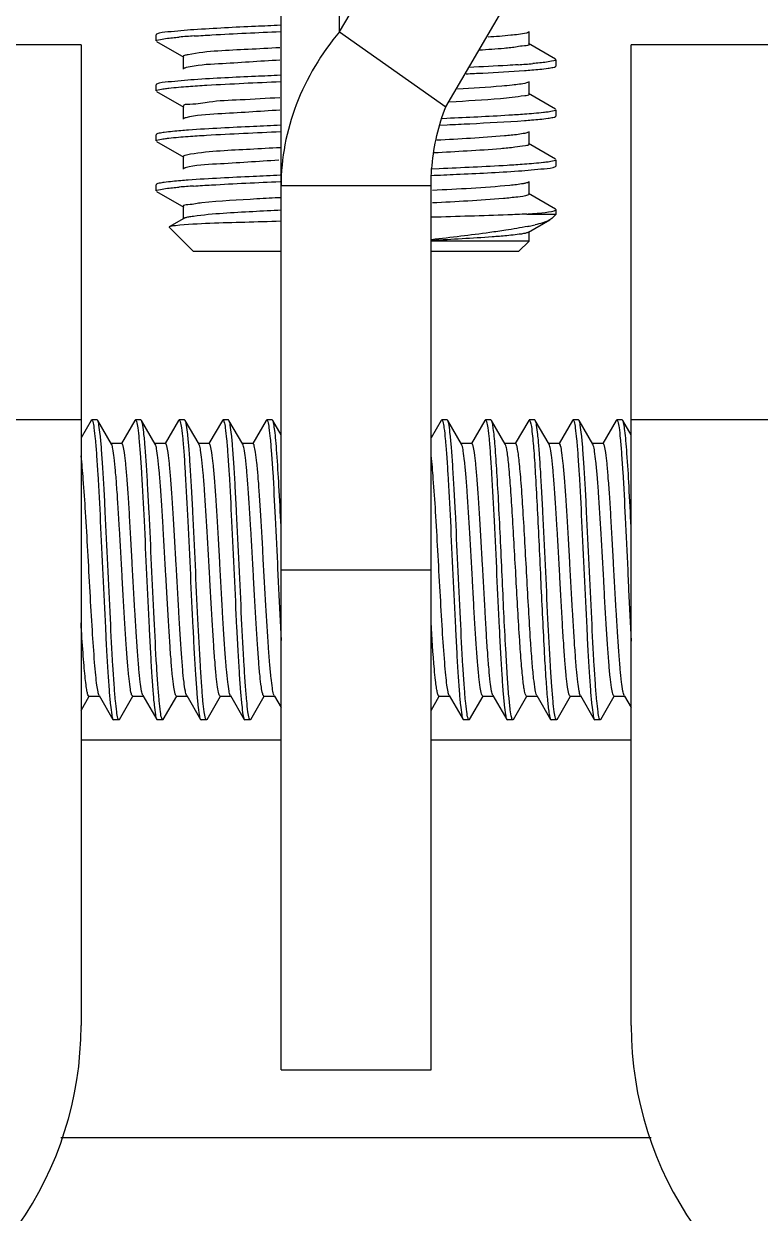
# Model space of a CAD drawing. Extents: x 27938 to 1507990, y 110129 to 923079.
# Drawn here: x 665849 to 666191, y 341411 to 341964 of the extents above; entities that cross this region are included whole.
import ezdxf

# ---------------------------------------------------------------- set-up
doc = ezdxf.new("R2010")
doc.units = 0
doc.header["$LTSCALE"] = 1000
doc.header["$MEASUREMENT"] = 0

msp = doc.modelspace()

# ---------------------------------------------------------------- linework, layer by layer
at = {"linetype": 'Continuous'}
for p, q in [((665996.02, 341960.19), (666167.12, 342252.29)), ((666045.3, 341925.35), (666216.4, 342217.44)), ((665996.02, 341960.19), (665996.02, 342131.3)), ((665968.8, 341477.82), (665968.8, 342084.83)), ((665910.96, 341959.03), (665910.74, 341958.78)), ((665910.74, 341955.87), (665910.74, 341958.78)), ((665910.74, 341955.87), (665910.74, 341958.78)), ((665996.02, 341960.19), (666045.3, 341925.35)), ((666084.02, 341954.42), (666084.02, 341960.23)), ((665875.89, 341954.08), (665806.19, 341954.08)), ((665875.89, 341954.08), (665875.89, 341498.38)), ((665910.96, 341955.62), (665923.57, 341948.32)), ((666096.37, 341947.42), (666083.77, 341954.72)), ((666131.44, 341498.38), (666131.44, 341954.08)), ((666201.14, 341954.08), (666131.44, 341954.08)), ((665923.31, 341948.61), (665923.31, 341942.81)), ((666096.59, 341944.26), (666096.59, 341947.16)), ((666096.59, 341944.26), (666096.59, 341947.16)), ((666096.37, 341944), (666096.59, 341944.26)), ((665910.96, 341935.8), (665910.74, 341935.55)), ((665910.74, 341932.64), (665910.74, 341935.55)), ((665910.74, 341932.64), (665910.74, 341935.55)), ((666084.02, 341931.19), (666084.02, 341937)), ((665910.96, 341932.39), (665923.57, 341925.09)), ((666096.37, 341924.18), (666083.77, 341931.48)), ((665923.31, 341925.38), (665923.31, 341919.57)), ((666096.59, 341921.03), (666096.59, 341923.93)), ((666096.59, 341921.03), (666096.59, 341923.93)), ((666045.77, 341919.86), (666043.63, 341919.77)), ((666096.37, 341920.77), (666096.59, 341921.03)), ((665910.96, 341912.57), (665910.74, 341912.31)), ((665910.74, 341909.41), (665910.74, 341912.31)), ((665910.74, 341909.41), (665910.74, 341912.31)), ((666042.32, 341916.8), (666045.92, 341916.96)), ((666084.02, 341907.96), (666084.02, 341913.77)), ((665910.96, 341909.15), (665923.57, 341901.86)), ((666096.37, 341900.95), (666083.77, 341908.25)), ((665923.31, 341902.15), (665923.31, 341896.34)), ((666042.32, 341896.48), (666038.36, 341896.3)), ((666096.37, 341897.54), (666096.59, 341897.79)), ((666096.59, 341897.79), (666096.59, 341900.7)), ((666096.59, 341897.79), (666096.59, 341900.7)), ((666084.02, 341884.73), (666084.02, 341890.53)), ((665910.96, 341889.34), (665910.74, 341889.08)), ((665910.74, 341886.18), (665910.74, 341889.08)), ((665910.74, 341886.18), (665910.74, 341889.08)), ((665910.96, 341885.92), (665923.57, 341878.62)), ((666038.49, 341888.51), (665968.8, 341888.51)), ((666038.49, 341477.82), (666038.49, 341888.51)), ((666096.37, 341877.72), (666083.77, 341885.02)), ((665923.31, 341878.92), (665923.31, 341873.11)), ((665923.57, 341873.4), (665916.88, 341869.53)), ((666082.94, 341875.44), (666096.59, 341875.44)), ((666094.53, 341873.37), (666093.68, 341872.75)), ((666094.53, 341873.37), (666096.59, 341875.44)), ((666096.59, 341877.47), (666096.37, 341877.72)), ((666096.59, 341875.44), (666096.59, 341877.47)), ((665916.88, 341869.53), (665916.82, 341869.36)), ((665928.16, 341858.01), (665916.82, 341869.36)), ((666083.77, 341867.01), (666093.68, 341872.75)), ((666084.02, 341862.86), (666038.49, 341862.86)), ((666079.17, 341858.01), (666084.02, 341862.86)), ((666084.02, 341862.86), (666084.02, 341867.3)), ((665968.8, 341858.01), (665928.16, 341858.01)), ((666079.17, 341858.01), (666038.49, 341858.01)), ((665875.89, 341779.84), (665806.19, 341779.84)), ((665880.56, 341779.61), (665875.89, 341771.55)), ((665880.56, 341779.61), (665880.82, 341779.84)), ((665883.36, 341779.84), (665880.82, 341779.84)), ((665883.36, 341779.84), (665880.82, 341779.84)), ((665880.82, 341779.84), (665880.86, 341779.83)), ((665883.62, 341779.61), (665883.36, 341779.84)), ((665890.04, 341768.53), (665883.62, 341779.61)), ((665900.89, 341779.61), (665894.66, 341768.87)), ((665900.89, 341779.61), (665901.15, 341779.84)), ((665903.69, 341779.84), (665901.15, 341779.84)), ((665903.69, 341779.84), (665901.15, 341779.84)), ((665901.15, 341779.84), (665901.19, 341779.83)), ((665903.95, 341779.61), (665903.69, 341779.84)), ((665910.37, 341768.53), (665903.95, 341779.61)), ((665921.22, 341779.61), (665914.99, 341768.87)), ((665921.22, 341779.61), (665921.48, 341779.84)), ((665924.02, 341779.84), (665921.48, 341779.84)), ((665924.02, 341779.84), (665921.48, 341779.84)), ((665921.48, 341779.84), (665921.52, 341779.83)), ((665924.28, 341779.61), (665924.02, 341779.84)), ((665930.7, 341768.53), (665924.28, 341779.61)), ((665941.55, 341779.61), (665935.32, 341768.87)), ((665941.55, 341779.61), (665941.81, 341779.84)), ((665944.35, 341779.84), (665941.81, 341779.84)), ((665944.35, 341779.84), (665941.81, 341779.84)), ((665941.81, 341779.84), (665941.84, 341779.83)), ((665944.61, 341779.61), (665944.35, 341779.84)), ((665951.03, 341768.53), (665944.61, 341779.61)), ((665961.87, 341779.61), (665955.65, 341768.87)), ((665961.87, 341779.61), (665962.13, 341779.84)), ((665964.67, 341779.84), (665962.13, 341779.84)), ((665964.67, 341779.84), (665962.13, 341779.84)), ((665962.13, 341779.84), (665962.17, 341779.83)), ((665964.93, 341779.61), (665964.67, 341779.84)), ((665968.8, 341772.94), (665964.93, 341779.61)), ((666043.19, 341779.61), (666038.49, 341771.52)), ((666043.19, 341779.61), (666043.45, 341779.84)), ((666045.99, 341779.84), (666043.45, 341779.84)), ((666045.99, 341779.84), (666043.45, 341779.84)), ((666043.45, 341779.84), (666043.48, 341779.83)), ((666046.25, 341779.61), (666045.99, 341779.84)), ((666052.67, 341768.53), (666046.25, 341779.61)), ((666063.51, 341779.61), (666057.29, 341768.87)), ((666063.51, 341779.61), (666063.77, 341779.84)), ((666066.31, 341779.84), (666063.77, 341779.84)), ((666066.31, 341779.84), (666063.77, 341779.84)), ((666063.77, 341779.84), (666063.81, 341779.83)), ((666066.57, 341779.61), (666066.31, 341779.84)), ((666072.99, 341768.53), (666066.57, 341779.61)), ((666083.84, 341779.61), (666077.61, 341768.87)), ((666083.84, 341779.61), (666084.1, 341779.84)), ((666086.64, 341779.84), (666084.1, 341779.84)), ((666086.64, 341779.84), (666084.1, 341779.84)), ((666084.1, 341779.84), (666084.14, 341779.83)), ((666086.9, 341779.61), (666086.64, 341779.84)), ((666093.32, 341768.53), (666086.9, 341779.61)), ((666104.17, 341779.61), (666097.94, 341768.87)), ((666104.17, 341779.61), (666104.43, 341779.84)), ((666106.97, 341779.84), (666104.43, 341779.84)), ((666106.97, 341779.84), (666104.43, 341779.84)), ((666104.43, 341779.84), (666104.47, 341779.83)), ((666107.23, 341779.61), (666106.97, 341779.84)), ((666113.65, 341768.53), (666107.23, 341779.61)), ((666124.5, 341779.61), (666118.27, 341768.87)), ((666124.5, 341779.61), (666124.76, 341779.84)), ((666127.3, 341779.84), (666124.76, 341779.84)), ((666127.3, 341779.84), (666124.76, 341779.84)), ((666124.76, 341779.84), (666124.8, 341779.83)), ((666127.56, 341779.61), (666127.3, 341779.84)), ((666131.44, 341772.91), (666127.56, 341779.61)), ((666201.14, 341779.84), (666131.44, 341779.84)), ((665894.78, 341768.8), (665889.89, 341768.8)), ((665915.11, 341768.8), (665910.22, 341768.8)), ((665935.43, 341768.8), (665930.54, 341768.8)), ((665930.83, 341768.27), (665930.7, 341768.53)), ((665955.76, 341768.8), (665950.87, 341768.8)), ((666057.4, 341768.8), (666052.51, 341768.8)), ((666052.86, 341768.09), (666052.67, 341768.53)), ((666077.73, 341768.8), (666072.84, 341768.8)), ((666098.06, 341768.8), (666093.17, 341768.8)), ((666118.39, 341768.8), (666113.5, 341768.8)), ((665967.22, 341710.07), (665967.23, 341709.88)), ((665968.8, 341710.14), (666038.49, 341710.14)), ((666129.84, 341710.07), (666129.88, 341709.34)), ((665875.89, 341644.87), (665879.68, 341651.41)), ((665879.57, 341651.48), (665884.46, 341651.48)), ((665884.31, 341651.74), (665890.73, 341640.67)), ((665893.79, 341640.67), (665900.01, 341651.41)), ((665899.9, 341651.48), (665904.79, 341651.48)), ((665904.63, 341651.74), (665911.05, 341640.67)), ((665914.11, 341640.67), (665920.34, 341651.41)), ((665920.23, 341651.48), (665925.12, 341651.48)), ((665924.96, 341651.74), (665931.38, 341640.67)), ((665934.44, 341640.67), (665940.67, 341651.41)), ((665940.55, 341651.48), (665945.44, 341651.48)), ((665945.29, 341651.74), (665951.71, 341640.67)), ((665954.77, 341640.67), (665961, 341651.41)), ((665960.88, 341651.48), (665965.77, 341651.48)), ((665965.62, 341651.74), (665965.77, 341651.48)), ((665965.77, 341651.48), (665968.8, 341646.26)), ((666038.49, 341644.83), (666042.31, 341651.41)), ((666042.19, 341651.48), (666047.08, 341651.48)), ((666046.93, 341651.74), (666053.35, 341640.67)), ((666056.41, 341640.67), (666062.64, 341651.41)), ((666062.52, 341651.48), (666067.41, 341651.48)), ((666067.26, 341651.74), (666073.68, 341640.67)), ((666076.74, 341640.67), (666082.96, 341651.41)), ((666082.85, 341651.48), (666087.74, 341651.48)), ((666087.59, 341651.74), (666094.01, 341640.67)), ((666097.07, 341640.67), (666103.29, 341651.41)), ((666103.18, 341651.48), (666108.07, 341651.48)), ((666107.91, 341651.74), (666114.33, 341640.67)), ((666117.39, 341640.67), (666123.62, 341651.41)), ((666123.51, 341651.48), (666128.4, 341651.48)), ((666128.24, 341651.74), (666128.4, 341651.48)), ((666128.4, 341651.48), (666131.44, 341646.22)), ((665890.73, 341640.67), (665890.99, 341640.44)), ((665893.53, 341640.44), (665890.99, 341640.44)), ((665893.53, 341640.44), (665890.99, 341640.44)), ((665893.53, 341640.44), (665893.49, 341640.45)), ((665893.79, 341640.67), (665893.53, 341640.44)), ((665911.05, 341640.67), (665911.31, 341640.44)), ((665913.85, 341640.44), (665911.31, 341640.44)), ((665913.85, 341640.44), (665911.31, 341640.44)), ((665913.85, 341640.44), (665913.82, 341640.45)), ((665914.11, 341640.67), (665913.85, 341640.44)), ((665931.38, 341640.67), (665931.64, 341640.44)), ((665934.18, 341640.44), (665931.64, 341640.44)), ((665934.18, 341640.44), (665931.64, 341640.44)), ((665934.18, 341640.44), (665934.14, 341640.45)), ((665934.44, 341640.67), (665934.18, 341640.44)), ((665951.71, 341640.67), (665951.97, 341640.44)), ((665954.51, 341640.44), (665951.97, 341640.44)), ((665954.51, 341640.44), (665951.97, 341640.44)), ((665954.51, 341640.44), (665954.47, 341640.45)), ((665954.77, 341640.67), (665954.51, 341640.44)), ((666053.35, 341640.67), (666053.61, 341640.44)), ((666056.15, 341640.44), (666053.61, 341640.44)), ((666056.15, 341640.44), (666053.61, 341640.44)), ((666056.15, 341640.44), (666056.11, 341640.45)), ((666056.41, 341640.67), (666056.15, 341640.44)), ((666073.68, 341640.67), (666073.94, 341640.44)), ((666076.48, 341640.44), (666073.94, 341640.44)), ((666076.48, 341640.44), (666073.94, 341640.44)), ((666076.74, 341640.67), (666076.48, 341640.44)), ((666094.01, 341640.67), (666094.27, 341640.44)), ((666096.81, 341640.44), (666094.27, 341640.44)), ((666096.81, 341640.44), (666094.27, 341640.44)), ((666096.81, 341640.44), (666096.77, 341640.45)), ((666097.07, 341640.67), (666096.81, 341640.44)), ((666114.33, 341640.67), (666114.59, 341640.44)), ((666117.13, 341640.44), (666114.59, 341640.44)), ((666117.13, 341640.44), (666114.59, 341640.44)), ((666117.13, 341640.44), (666117.1, 341640.45)), ((666117.39, 341640.67), (666117.13, 341640.44)), ((665875.89, 341631.15), (665968.8, 341631.15)), ((666038.49, 341631.15), (666131.44, 341631.15)), ((665968.8, 341477.82), (666038.49, 341477.82)), ((665866.54, 341446.46), (666140.79, 341446.46))]:
    msp.add_line(p, q, dxfattribs=at)
for centre, radius, start, end in [((665955.17, 341557.25), 401.84, 93.8141, 94.8058), ((666052.31, 342344.04), 400.09, 273.8288, 274.8033), ((665954.86, 341491.31), 398.06, 93.8424, 94.8038), ((666058.09, 342202.23), 327.74, 274.348, 274.8253), ((666057.69, 341997.11), 129.96, 281.4121, 281.7338), ((666063.82, 341968.07), 100.28, 281.6827, 283.258), ((665713.27, 341498.38), 162.62, 290.3175, 0), ((666294.07, 341498.38), 162.62, 180, 249.6825)]:
    msp.add_arc(centre, radius, start, end, dxfattribs=at)
for points, knots in [([(665968.49, 341963.15), (665964.62, 341962.98), (665951.21, 341962.39), (665937.8, 341961.73), (665928.28, 341961.09)], [0, 0, 0, 0, 0.28888, 1, 1, 1, 1]), ([(665910.74, 341955.87), (665910.74, 341956.29), (665912.96, 341956.57), (665914.08, 341956.88), (665915.2, 341957.02)], [0, 0, 0, 0, 0.271559, 1, 1, 1, 1]), ([(665928.28, 341961.09), (665924.27, 341960.81), (665918.65, 341960.03), (665912.52, 341959.93), (665910.96, 341959.03)], [0, 0, 0, 0, 0.690313, 1, 1, 1, 1]), ([(665928.44, 341958.19), (665931.19, 341958.38), (665944.53, 341959.19), (665957.88, 341959.79), (665968.48, 341960.25)], [0, 0, 0, 0, 0.20666, 1, 1, 1, 1]), ([(665996.02, 341960.19), (665987.58, 341950.1), (665973.81, 341927.48), (665968.8, 341901.31), (665968.8, 341888.51)], [0, 0, 0, 0, 0.506705, 1, 1, 1, 1]), ([(666083.77, 341959.94), (666083.46, 341959.76), (666080.72, 341959), (666077.93, 341958.76), (666075.48, 341958.51)], [0, 0, 0, 0, 0.12456, 1, 1, 1, 1]), ([(665968.27, 341952.73), (665963.33, 341952.48), (665949.13, 341951.58), (665934.78, 341951.27), (665925.63, 341949.5)], [0, 0, 0, 0, 0.346423, 1, 1, 1, 1]), ([(666075.48, 341952.7), (666074.48, 341952.6), (666069.65, 341952.14), (666064.81, 341951.8), (666060.98, 341951.55)], [0, 0, 0, 0, 0.208697, 1, 1, 1, 1]), ([(666084.02, 341954.42), (666084.02, 341953.65), (666079.63, 341953.56), (666077.61, 341952.92), (666075.48, 341952.7)], [0, 0, 0, 0, 0.265827, 1, 1, 1, 1]), ([(665925.63, 341949.5), (665925.05, 341949.39), (665924.37, 341949.24), (665923.32, 341948.86), (665923.32, 341948.61)], [0, 0, 0, 0, 0.709574, 1, 1, 1, 1]), ([(665968.27, 341946.93), (665958.76, 341946.44), (665944.3, 341945.37), (665929.63, 341944.71), (665924.73, 341943.5)], [0, 0, 0, 0, 0.653589, 1, 1, 1, 1]), ([(666096.59, 341947.16), (666096.59, 341946.74), (666094.36, 341946.46), (666093.23, 341946.15), (666092.1, 341946.01)], [0, 0, 0, 0, 0.271489, 1, 1, 1, 1]), ([(665924.73, 341943.5), (665924.5, 341943.44), (665924.1, 341943.33), (665923.72, 341943.18), (665923.57, 341943.1)], [0, 0, 0, 0, 0.589728, 1, 1, 1, 1]), ([(665968.48, 341939.92), (665964.62, 341939.75), (665951.27, 341939.16), (665937.92, 341938.51), (665928.44, 341937.87)], [0, 0, 0, 0, 0.28855, 1, 1, 1, 1]), ([(666054.75, 341940.6), (666057.35, 341940.73), (666066.4, 341941.17), (666075.44, 341941.67), (666081.86, 341942.15)], [0, 0, 0, 0, 0.288481, 1, 1, 1, 1]), ([(666079.03, 341944.85), (666077.37, 341944.74), (666069.77, 341944.25), (666062.16, 341943.86), (666056.21, 341943.58)], [0, 0, 0, 0, 0.217612, 1, 1, 1, 1]), ([(666081.86, 341942.15), (666082.99, 341942.23), (666086.65, 341942.52), (666090.32, 341942.85), (666092.84, 341943.2)], [0, 0, 0, 0, 0.307442, 1, 1, 1, 1]), ([(666092.84, 341943.2), (666093.61, 341943.31), (666094.79, 341943.52), (666096, 341943.79), (666096.37, 341944)], [0, 0, 0, 0, 0.642991, 1, 1, 1, 1]), ([(665928.44, 341937.87), (665924.39, 341937.59), (665918.72, 341936.81), (665912.54, 341936.71), (665910.96, 341935.8)], [0, 0, 0, 0, 0.690488, 1, 1, 1, 1]), ([(665914.58, 341933.71), (665915.28, 341933.81), (665919, 341934.26), (665922.72, 341934.55), (665925.74, 341934.77)], [0, 0, 0, 0, 0.191478, 1, 1, 1, 1]), ([(665925.74, 341934.77), (665928.59, 341934.98), (665942.88, 341935.89), (665957.18, 341936.53), (665968.62, 341937.02)], [0, 0, 0, 0, 0.199878, 1, 1, 1, 1]), ([(666076.19, 341935.35), (666074.57, 341935.18), (666066.11, 341934.4), (666057.63, 341933.9), (666050.77, 341933.51)], [0, 0, 0, 0, 0.191776, 1, 1, 1, 1]), ([(666083.77, 341936.7), (666083.48, 341936.54), (666080.98, 341935.82), (666078.42, 341935.59), (666076.19, 341935.35)], [0, 0, 0, 0, 0.12695, 1, 1, 1, 1]), ([(665910.74, 341932.64), (665910.74, 341933.01), (665912.62, 341933.32), (665913.61, 341933.57), (665914.58, 341933.71)], [0, 0, 0, 0, 0.274156, 1, 1, 1, 1]), ([(665968.29, 341929.5), (665962.13, 341929.19), (665951.52, 341928.45), (665936.47, 341927.98), (665929.59, 341926.22), (665923.32, 341926.47), (665923.31, 341925.38)], [0, 0, 0, 0, 0.408978, 0.726291, 0.927833, 1, 1, 1, 1]), ([(666076.19, 341929.54), (666074.38, 341929.35), (666064.72, 341928.48), (666055.05, 341927.93), (666047.19, 341927.5)], [0, 0, 0, 0, 0.188503, 1, 1, 1, 1]), ([(666084.02, 341931.19), (666084.02, 341930.47), (666080.01, 341930.33), (666078.15, 341929.75), (666076.19, 341929.54)], [0, 0, 0, 0, 0.266822, 1, 1, 1, 1]), ([(665968.28, 341923.69), (665958.65, 341923.2), (665944.13, 341922.07), (665929.35, 341921.5), (665924.53, 341920.22)], [0, 0, 0, 0, 0.658464, 1, 1, 1, 1]), ([(666038.49, 341888.51), (666038.49, 341891.68), (666039.08, 341904.2), (666042.01, 341916.59), (666045.3, 341925.35)], [0, 0, 0, 0, 0.253333, 1, 1, 1, 1]), ([(666096.59, 341923.93), (666096.59, 341923.57), (666094.75, 341923.26), (666093.78, 341923.01), (666092.84, 341922.87)], [0, 0, 0, 0, 0.274511, 1, 1, 1, 1]), ([(665924.53, 341920.22), (665924.33, 341920.17), (665924.01, 341920.07), (665923.69, 341919.94), (665923.57, 341919.87)], [0, 0, 0, 0, 0.581089, 1, 1, 1, 1]), ([(666081.86, 341921.82), (666079.43, 341921.64), (666067.4, 341920.85), (666055.36, 341920.29), (666045.77, 341919.86)], [0, 0, 0, 0, 0.202741, 1, 1, 1, 1]), ([(666045.92, 341916.96), (666049.42, 341917.12), (666061.4, 341917.68), (666073.38, 341918.29), (666081.84, 341918.91)], [0, 0, 0, 0, 0.292638, 1, 1, 1, 1]), ([(666081.84, 341918.91), (666082.97, 341919), (666086.64, 341919.28), (666090.31, 341919.61), (666092.83, 341919.97)], [0, 0, 0, 0, 0.307508, 1, 1, 1, 1]), ([(666092.84, 341922.87), (666092.14, 341922.78), (666088.49, 341922.33), (666084.83, 341922.04), (666081.86, 341921.82)], [0, 0, 0, 0, 0.191345, 1, 1, 1, 1]), ([(666092.83, 341919.97), (666093.6, 341920.08), (666094.79, 341920.29), (666096, 341920.55), (666096.37, 341920.77)], [0, 0, 0, 0, 0.64302, 1, 1, 1, 1]), ([(665914.58, 341913.38), (665913.79, 341913.27), (665912.58, 341913.06), (665911.34, 341912.79), (665910.96, 341912.57)], [0, 0, 0, 0, 0.643846, 1, 1, 1, 1]), ([(665925.74, 341914.44), (665924.59, 341914.36), (665920.87, 341914.07), (665917.14, 341913.74), (665914.58, 341913.38)], [0, 0, 0, 0, 0.307315, 1, 1, 1, 1]), ([(665925.6, 341911.53), (665928.46, 341911.74), (665942.79, 341912.66), (665957.14, 341913.29), (665968.62, 341913.79)], [0, 0, 0, 0, 0.199508, 1, 1, 1, 1]), ([(665968.62, 341916.69), (665964.41, 341916.51), (665950.11, 341915.87), (665935.81, 341915.18), (665925.74, 341914.44)], [0, 0, 0, 0, 0.294353, 1, 1, 1, 1]), ([(666078.9, 341912.44), (666076.8, 341912.16), (666064.23, 341910.94), (666051.61, 341910.3), (666041.12, 341909.75)], [0, 0, 0, 0, 0.168361, 1, 1, 1, 1]), ([(666083.76, 341913.47), (666083.26, 341913.18), (666081.59, 341912.85), (666079.97, 341912.58), (666078.9, 341912.44)], [0, 0, 0, 0, 0.350876, 1, 1, 1, 1]), ([(665910.74, 341909.41), (665910.74, 341909.77), (665912.6, 341910.08), (665913.58, 341910.34), (665914.54, 341910.47)], [0, 0, 0, 0, 0.274335, 1, 1, 1, 1]), ([(665914.54, 341910.47), (665915.24, 341910.57), (665918.92, 341911.02), (665922.61, 341911.31), (665925.6, 341911.53)], [0, 0, 0, 0, 0.191445, 1, 1, 1, 1]), ([(666084.02, 341907.96), (666084.02, 341907.35), (666080.71, 341907.11), (666079.12, 341906.65), (666077.48, 341906.46)], [0, 0, 0, 0, 0.268738, 1, 1, 1, 1]), ([(665926.75, 341903.23), (665925.89, 341903.1), (665924.96, 341902.87), (665923.31, 341902.49), (665923.31, 341902.15)], [0, 0, 0, 0, 0.720112, 1, 1, 1, 1]), ([(665968.52, 341906.28), (665963.84, 341906.04), (665949.91, 341905.21), (665935.91, 341904.69), (665926.75, 341903.23)], [0, 0, 0, 0, 0.335812, 1, 1, 1, 1]), ([(666077.48, 341906.46), (666075.28, 341906.2), (666062.74, 341905.06), (666050.17, 341904.41), (666039.82, 341903.87)], [0, 0, 0, 0, 0.176564, 1, 1, 1, 1]), ([(665924.29, 341896.92), (665924.15, 341896.88), (665923.9, 341896.8), (665923.67, 341896.69), (665923.57, 341896.64)], [0, 0, 0, 0, 0.569413, 1, 1, 1, 1]), ([(665967.74, 341900.44), (665958.1, 341899.94), (665943.7, 341898.73), (665928.97, 341898.3), (665924.29, 341896.92)], [0, 0, 0, 0, 0.664513, 1, 1, 1, 1]), ([(666038.53, 341893.41), (666042.45, 341893.58), (666055.99, 341894.18), (666069.52, 341894.83), (666079.13, 341895.49)], [0, 0, 0, 0, 0.2891, 1, 1, 1, 1]), ([(666081.84, 341898.59), (666079.19, 341898.39), (666066.03, 341897.54), (666052.85, 341896.94), (666042.32, 341896.48)], [0, 0, 0, 0, 0.201017, 1, 1, 1, 1]), ([(666079.13, 341895.49), (666083.12, 341895.76), (666088.72, 341896.54), (666094.82, 341896.65), (666096.37, 341897.54)], [0, 0, 0, 0, 0.690204, 1, 1, 1, 1]), ([(666092.83, 341899.64), (666092.13, 341899.54), (666088.48, 341899.09), (666084.81, 341898.8), (666081.84, 341898.59)], [0, 0, 0, 0, 0.191315, 1, 1, 1, 1]), ([(666096.59, 341900.7), (666096.59, 341900.34), (666094.75, 341900.03), (666093.78, 341899.78), (666092.83, 341899.64)], [0, 0, 0, 0, 0.27452, 1, 1, 1, 1]), ([(665914.54, 341890.14), (665913.76, 341890.03), (665912.56, 341889.82), (665911.34, 341889.55), (665910.96, 341889.34)], [0, 0, 0, 0, 0.643454, 1, 1, 1, 1]), ([(665925.6, 341891.2), (665924.46, 341891.12), (665920.77, 341890.83), (665917.08, 341890.5), (665914.54, 341890.14)], [0, 0, 0, 0, 0.307366, 1, 1, 1, 1]), ([(665968.42, 341893.45), (665964.22, 341893.27), (665949.94, 341892.63), (665935.66, 341891.94), (665925.6, 341891.2)], [0, 0, 0, 0, 0.294609, 1, 1, 1, 1]), ([(665928.19, 341888.48), (665930.95, 341888.67), (665944.35, 341889.49), (665957.76, 341890.09), (665968.41, 341890.55)], [0, 0, 0, 0, 0.206107, 1, 1, 1, 1]), ([(666083.76, 341890.24), (666083.48, 341890.07), (666082.62, 341889.83), (666081.77, 341889.65), (666081.23, 341889.56)], [0, 0, 0, 0, 0.376557, 1, 1, 1, 1]), ([(665910.74, 341886.18), (665910.74, 341886.6), (665912.95, 341886.88), (665914.08, 341887.18), (665915.19, 341887.33)], [0, 0, 0, 0, 0.271614, 1, 1, 1, 1]), ([(666081.23, 341889.56), (666079.19, 341889.2), (666065.18, 341887.69), (666051.11, 341887.03), (666039.12, 341886.42)], [0, 0, 0, 0, 0.147214, 1, 1, 1, 1]), ([(666084.02, 341884.73), (666084.02, 341884.57), (666082.05, 341883.47), (666080.4, 341883.59), (666078.73, 341883.38)], [0, 0, 0, 0, 0.08596, 1, 1, 1, 1]), ([(665932.06, 341880.66), (665929.87, 341880.44), (665927.81, 341879.78), (665923.31, 341879.71), (665923.32, 341878.92)], [0, 0, 0, 0, 0.734394, 1, 1, 1, 1]), ([(665968.91, 341883.07), (665965.14, 341882.88), (665952.85, 341882.21), (665940.55, 341881.52), (665932.06, 341880.66)], [0, 0, 0, 0, 0.306539, 1, 1, 1, 1]), ([(666078.73, 341883.38), (666076.52, 341883.09), (666063.35, 341881.83), (666050.15, 341881.17), (666039.17, 341880.61)], [0, 0, 0, 0, 0.168449, 1, 1, 1, 1]), ([(665924.13, 341873.64), (665924.02, 341873.6), (665923.83, 341873.53), (665923.65, 341873.45), (665923.57, 341873.4)], [0, 0, 0, 0, 0.559909, 1, 1, 1, 1]), ([(665928.16, 341874.4), (665927.35, 341874.29), (665926, 341874.09), (665924.65, 341873.81), (665924.13, 341873.64)], [0, 0, 0, 0, 0.599115, 1, 1, 1, 1]), ([(665968.98, 341877.27), (665964.54, 341877.04), (665950.93, 341876.27), (665937.28, 341875.63), (665928.16, 341874.4)], [0, 0, 0, 0, 0.325706, 1, 1, 1, 1]), ([(666082.94, 341875.44), (666080.01, 341875.3), (666065.28, 341874.7), (666050.54, 341874.29), (666038.72, 341873.96)], [0, 0, 0, 0, 0.198632, 1, 1, 1, 1]), ([(666085.66, 341875.65), (666086.6, 341875.73), (666089.55, 341876), (666092.5, 341876.3), (666094.48, 341876.67)], [0, 0, 0, 0, 0.318168, 1, 1, 1, 1]), ([(666094.48, 341876.67), (666094.88, 341876.75), (666095.53, 341876.89), (666096.17, 341877.09), (666096.39, 341877.22)], [0, 0, 0, 0, 0.619944, 1, 1, 1, 1]), ([(666096.39, 341877.22), (666096.44, 341877.25), (666096.54, 341877.31), (666096.59, 341877.42), (666096.59, 341877.47)], [0, 0, 0, 0, 0.597477, 1, 1, 1, 1]), ([(665919.72, 341870.03), (665919.08, 341869.96), (665918.14, 341869.83), (665917.16, 341869.69), (665916.88, 341869.53)], [0, 0, 0, 0, 0.666426, 1, 1, 1, 1]), ([(665968.68, 341872.1), (665963.09, 341871.94), (665946.77, 341871.36), (665930.41, 341871.14), (665919.72, 341870.03)], [0, 0, 0, 0, 0.34233, 1, 1, 1, 1]), ([(666073.22, 341867.95), (666070.75, 341867.56), (666059.27, 341865.92), (666047.75, 341864.57), (666038.72, 341863.54)], [0, 0, 0, 0, 0.215985, 1, 1, 1, 1]), ([(666073.66, 341865.4), (666071.42, 341865.19), (666059.84, 341864.26), (666048.24, 341863.65), (666038.88, 341863.17)], [0, 0, 0, 0, 0.193571, 1, 1, 1, 1]), ([(666082.87, 341866.67), (666082.39, 341866.54), (666079.35, 341865.94), (666076.25, 341865.65), (666073.66, 341865.4)], [0, 0, 0, 0, 0.160547, 1, 1, 1, 1]), ([(666083.76, 341867.01), (666083.65, 341866.94), (666083.35, 341866.82), (666083.05, 341866.72), (666082.87, 341866.67)], [0, 0, 0, 0, 0.420841, 1, 1, 1, 1]), ([(665880.86, 341779.83), (665880.9, 341779.82), (665881.14, 341779.64), (665881.22, 341779.33), (665881.29, 341779.09)], [0, 0, 0, 0, 0.146246, 1, 1, 1, 1]), ([(665893.05, 341641.19), (665892.75, 341642.15), (665892.35, 341644.89), (665891.78, 341649.99), (665891.23, 341657.1), (665890.4, 341669.81), (665889.45, 341688.45), (665888.34, 341712.34), (665887.4, 341732.62), (665886.6, 341747.89), (665886.03, 341757.72), (665885.45, 341765.96), (665884.93, 341772.4), (665884.32, 341776.69), (665884, 341778.96), (665883.62, 341779.61)], [0, 0, 0, 0, 0.021893, 0.059337, 0.111209, 0.175831, 0.334488, 0.514558, 0.692467, 0.773229, 0.8449, 0.905129, 0.951948, 0.983856, 1, 1, 1, 1]), ([(665901.19, 341779.83), (665901.23, 341779.82), (665901.46, 341779.64), (665901.54, 341779.35), (665901.61, 341779.12)], [0, 0, 0, 0, 0.147522, 1, 1, 1, 1]), ([(665913.38, 341641.19), (665913.07, 341642.15), (665912.67, 341644.88), (665912.1, 341649.99), (665911.55, 341657.09), (665910.73, 341669.8), (665909.78, 341688.44), (665908.67, 341712.33), (665907.73, 341732.62), (665906.93, 341747.88), (665906.36, 341757.72), (665905.78, 341765.96), (665905.26, 341772.4), (665904.65, 341776.69), (665904.32, 341778.96), (665903.95, 341779.61)], [0, 0, 0, 0, 0.021869, 0.059298, 0.111159, 0.175773, 0.334425, 0.514513, 0.692436, 0.773203, 0.844885, 0.905123, 0.951945, 0.983855, 1, 1, 1, 1]), ([(665921.52, 341779.83), (665921.56, 341779.82), (665921.8, 341779.64), (665921.87, 341779.33), (665921.95, 341779.09)], [0, 0, 0, 0, 0.146192, 1, 1, 1, 1]), ([(665933.72, 341641.16), (665933.41, 341642.12), (665933.01, 341644.84), (665932.44, 341649.92), (665931.89, 341657.02), (665931.06, 341669.71), (665930.11, 341688.36), (665929, 341712.26), (665928.06, 341732.56), (665927.26, 341747.84), (665926.69, 341757.69), (665926.11, 341765.94), (665925.59, 341772.39), (665924.98, 341776.69), (665924.65, 341778.96), (665924.28, 341779.61)], [0, 0, 0, 0, 0.021696, 0.058981, 0.110733, 0.175273, 0.333889, 0.51405, 0.692109, 0.772959, 0.844718, 0.905021, 0.951895, 0.98384, 1, 1, 1, 1]), ([(665941.84, 341779.83), (665941.89, 341779.82), (665942.13, 341779.63), (665942.2, 341779.33), (665942.28, 341779.09)], [0, 0, 0, 0, 0.146067, 1, 1, 1, 1]), ([(665954.04, 341641.19), (665953.73, 341642.15), (665953.33, 341644.88), (665952.76, 341649.99), (665952.21, 341657.09), (665951.39, 341669.8), (665950.43, 341688.44), (665949.33, 341712.33), (665948.38, 341732.62), (665947.59, 341747.88), (665947.02, 341757.72), (665946.43, 341765.96), (665945.92, 341772.4), (665945.3, 341776.69), (665944.98, 341778.96), (665944.61, 341779.61)], [0, 0, 0, 0, 0.021872, 0.059299, 0.111157, 0.175768, 0.334426, 0.51451, 0.692437, 0.773209, 0.84489, 0.905124, 0.951944, 0.983855, 1, 1, 1, 1]), ([(665962.17, 341779.83), (665962.21, 341779.82), (665962.45, 341779.64), (665962.53, 341779.33), (665962.6, 341779.1)], [0, 0, 0, 0, 0.14652, 1, 1, 1, 1]), ([(665968.8, 341730.47), (665968.5, 341736.71), (665967.92, 341748.04), (665967.13, 341761.33), (665966.44, 341769.89), (665966, 341774.43), (665965.52, 341777.5), (665965.21, 341779.13), (665964.93, 341779.61)], [0, 0, 0, 0, 0.379707, 0.689476, 0.809337, 0.902177, 0.966048, 1, 1, 1, 1]), ([(666043.48, 341779.83), (666043.52, 341779.82), (666043.76, 341779.64), (666043.84, 341779.34), (666043.91, 341779.1)], [0, 0, 0, 0, 0.146788, 1, 1, 1, 1]), ([(666055.68, 341641.19), (666055.37, 341642.15), (666054.97, 341644.88), (666054.4, 341649.99), (666053.85, 341657.1), (666053.03, 341669.8), (666052.07, 341688.45), (666050.97, 341712.33), (666050.02, 341732.62), (666049.23, 341747.89), (666048.66, 341757.72), (666048.07, 341765.96), (666047.56, 341772.4), (666046.94, 341776.69), (666046.62, 341778.96), (666046.25, 341779.61)], [0, 0, 0, 0, 0.021877, 0.059311, 0.111175, 0.175792, 0.334445, 0.514524, 0.692444, 0.773209, 0.844887, 0.905122, 0.951945, 0.983855, 1, 1, 1, 1]), ([(666063.81, 341779.83), (666063.85, 341779.82), (666064.09, 341779.64), (666064.17, 341779.34), (666064.24, 341779.1)], [0, 0, 0, 0, 0.146706, 1, 1, 1, 1]), ([(666073.31, 341671.24), (666072.68, 341682.55), (666071.87, 341699.88), (666070.8, 341722.93), (666070, 341739.73), (666069.19, 341754.53), (666068.49, 341765.15), (666067.89, 341771.91), (666067.5, 341775.48), (666067.09, 341777.92), (666066.8, 341779.21), (666066.57, 341779.61)], [0, 0, 0, 0, 0.31261, 0.479025, 0.637331, 0.776893, 0.888349, 0.931124, 0.964281, 0.987309, 1, 1, 1, 1]), ([(666084.14, 341779.83), (666084.18, 341779.82), (666084.42, 341779.64), (666084.5, 341779.34), (666084.57, 341779.1)], [0, 0, 0, 0, 0.14666, 1, 1, 1, 1]), ([(666096.34, 341641.17), (666096.03, 341642.13), (666095.63, 341644.86), (666095.06, 341649.95), (666094.51, 341657.05), (666093.69, 341669.75), (666092.73, 341688.39), (666091.63, 341712.29), (666090.68, 341732.58), (666089.88, 341747.86), (666089.31, 341757.7), (666088.73, 341765.95), (666088.21, 341772.39), (666087.6, 341776.69), (666087.28, 341778.96), (666086.9, 341779.61)], [0, 0, 0, 0, 0.02177, 0.059115, 0.110912, 0.175482, 0.334119, 0.514249, 0.692251, 0.773068, 0.844793, 0.905066, 0.951916, 0.983846, 1, 1, 1, 1]), ([(666104.47, 341779.83), (666104.51, 341779.82), (666104.75, 341779.63), (666104.83, 341779.33), (666104.9, 341779.09)], [0, 0, 0, 0, 0.146034, 1, 1, 1, 1]), ([(666116.66, 341641.19), (666116.35, 341642.16), (666115.95, 341644.89), (666115.38, 341650), (666114.83, 341657.11), (666114.01, 341669.82), (666113.06, 341688.46), (666111.95, 341712.34), (666111.01, 341732.63), (666110.21, 341747.89), (666109.64, 341757.72), (666109.06, 341765.96), (666108.54, 341772.4), (666107.93, 341776.69), (666107.6, 341778.96), (666107.23, 341779.61)], [0, 0, 0, 0, 0.02191, 0.059368, 0.111249, 0.175876, 0.33454, 0.514602, 0.692499, 0.773255, 0.84492, 0.905142, 0.951954, 0.983858, 1, 1, 1, 1]), ([(666124.8, 341779.83), (666124.84, 341779.82), (666125.07, 341779.64), (666125.15, 341779.34), (666125.22, 341779.11)], [0, 0, 0, 0, 0.147008, 1, 1, 1, 1]), ([(666131.44, 341730.07), (666131.14, 341736.35), (666130.56, 341747.77), (666129.77, 341761.17), (666129.07, 341769.81), (666128.63, 341774.39), (666128.14, 341777.49), (666127.84, 341779.12), (666127.56, 341779.61)], [0, 0, 0, 0, 0.379459, 0.689334, 0.809279, 0.902185, 0.96608, 1, 1, 1, 1]), ([(665881.29, 341779.09), (665881.6, 341778.13), (665882, 341775.4), (665882.57, 341770.3), (665883.12, 341763.19), (665883.95, 341750.48), (665884.9, 341731.84), (665886, 341707.95), (665886.95, 341687.66), (665887.75, 341672.4), (665888.31, 341662.56), (665888.9, 341654.32), (665889.41, 341647.88), (665890.03, 341643.59), (665890.35, 341641.32), (665890.73, 341640.67)], [0, 0, 0, 0, 0.021868, 0.059293, 0.111148, 0.175758, 0.334416, 0.514504, 0.692433, 0.773207, 0.844889, 0.905123, 0.951944, 0.983855, 1, 1, 1, 1]), ([(665901.61, 341779.12), (665901.92, 341778.16), (665902.32, 341775.45), (665902.89, 341770.36), (665903.44, 341763.27), (665904.27, 341750.58), (665905.22, 341731.93), (665906.33, 341708.03), (665907.27, 341687.72), (665908.07, 341672.44), (665908.64, 341662.59), (665909.22, 341654.34), (665909.74, 341647.89), (665910.36, 341643.59), (665910.68, 341641.32), (665911.05, 341640.67)], [0, 0, 0, 0, 0.02168, 0.058952, 0.110694, 0.175227, 0.333837, 0.514005, 0.692077, 0.772934, 0.8447, 0.905011, 0.95189, 0.983838, 1, 1, 1, 1]), ([(665921.95, 341779.09), (665922.26, 341778.13), (665922.66, 341775.4), (665923.23, 341770.29), (665923.78, 341763.18), (665924.6, 341750.48), (665925.55, 341731.83), (665926.66, 341707.95), (665927.6, 341687.66), (665928.4, 341672.39), (665928.97, 341662.56), (665929.55, 341654.32), (665930.07, 341647.88), (665930.69, 341643.59), (665931.01, 341641.32), (665931.38, 341640.67)], [0, 0, 0, 0, 0.021875, 0.059308, 0.111172, 0.175789, 0.334441, 0.514524, 0.692444, 0.773209, 0.844888, 0.905124, 0.951946, 0.983855, 1, 1, 1, 1]), ([(665942.28, 341779.09), (665942.59, 341778.13), (665942.99, 341775.39), (665943.56, 341770.29), (665944.11, 341763.18), (665944.93, 341750.47), (665945.88, 341731.83), (665946.99, 341707.94), (665947.93, 341687.66), (665948.73, 341672.39), (665949.3, 341662.56), (665949.88, 341654.32), (665950.4, 341647.88), (665951.01, 341643.59), (665951.34, 341641.32), (665951.71, 341640.67)], [0, 0, 0, 0, 0.021894, 0.059339, 0.111212, 0.175833, 0.334492, 0.514561, 0.69247, 0.773231, 0.844902, 0.905131, 0.951948, 0.983856, 1, 1, 1, 1]), ([(665962.6, 341779.1), (665962.9, 341778.17), (665963.3, 341775.53), (665963.85, 341770.6), (665964.39, 341763.75), (665965.2, 341751.47), (665966.13, 341733.39), (665966.84, 341718.18), (665967.22, 341710.07)], [0, 0, 0, 0, 0.0425, 0.114919, 0.215181, 0.340186, 0.648075, 1, 1, 1, 1]), ([(666043.91, 341779.1), (666044.22, 341778.14), (666044.62, 341775.42), (666045.19, 341770.32), (666045.74, 341763.22), (666046.57, 341750.52), (666047.52, 341731.88), (666048.63, 341707.98), (666049.57, 341687.69), (666050.37, 341672.41), (666050.94, 341662.58), (666051.52, 341654.33), (666052.04, 341647.89), (666052.65, 341643.59), (666052.98, 341641.32), (666053.35, 341640.67)], [0, 0, 0, 0, 0.021788, 0.059148, 0.110955, 0.175533, 0.334174, 0.514296, 0.692285, 0.773094, 0.844811, 0.905077, 0.951921, 0.983848, 1, 1, 1, 1]), ([(666064.24, 341779.1), (666064.55, 341778.14), (666064.95, 341775.41), (666065.52, 341770.32), (666066.07, 341763.22), (666066.9, 341750.52), (666067.85, 341731.87), (666068.96, 341707.98), (666069.9, 341687.69), (666070.7, 341672.41), (666071.27, 341662.58), (666071.85, 341654.33), (666072.37, 341647.89), (666072.98, 341643.59), (666073.3, 341641.32), (666073.68, 341640.67)], [0, 0, 0, 0, 0.0218, 0.059172, 0.110989, 0.175574, 0.334211, 0.514328, 0.692305, 0.773106, 0.844818, 0.905082, 0.951925, 0.983849, 1, 1, 1, 1]), ([(666084.57, 341779.1), (666085.06, 341777.59), (666085.53, 341773.05), (666086.36, 341764.49), (666087.09, 341752.45), (666087.88, 341737.76), (666088.67, 341721.32), (666089.7, 341698.94), (666090.49, 341682.17), (666091.1, 341671.24)], [0, 0, 0, 0, 0.04411, 0.125541, 0.239358, 0.37843, 0.533993, 0.696234, 1, 1, 1, 1]), ([(666104.9, 341779.09), (666105.21, 341778.12), (666105.61, 341775.39), (666106.18, 341770.28), (666106.73, 341763.17), (666107.55, 341750.47), (666108.51, 341731.82), (666109.61, 341707.94), (666110.56, 341687.66), (666111.35, 341672.39), (666111.92, 341662.56), (666112.51, 341654.32), (666113.02, 341647.88), (666113.64, 341643.59), (666113.96, 341641.32), (666114.33, 341640.67)], [0, 0, 0, 0, 0.021899, 0.059349, 0.111223, 0.175847, 0.334508, 0.514576, 0.692482, 0.773242, 0.844912, 0.905137, 0.951951, 0.983857, 1, 1, 1, 1]), ([(666125.22, 341779.11), (666125.53, 341778.18), (666125.92, 341775.54), (666126.48, 341770.62), (666127.01, 341763.77), (666127.82, 341751.5), (666128.76, 341733.4), (666129.47, 341718.18), (666129.84, 341710.07)], [0, 0, 0, 0, 0.042374, 0.114709, 0.214932, 0.339935, 0.647912, 1, 1, 1, 1]), ([(665899.9, 341651.48), (665899.76, 341651.48), (665899.47, 341651.9), (665899.06, 341653.24), (665898.52, 341656.35), (665897.97, 341661.36), (665897.37, 341668.2), (665896.78, 341676.52), (665896.18, 341686.06), (665895.57, 341696.47), (665894.77, 341710.99), (665893.98, 341725.38), (665893.15, 341739.12), (665892.56, 341748.1), (665891.95, 341755.69), (665891.4, 341761.68), (665890.78, 341765.74), (665890.41, 341767.9), (665890.04, 341768.53)], [0, 0, 0, 0, 0.003456, 0.010692, 0.037889, 0.081613, 0.140407, 0.212192, 0.2944, 0.384075, 0.47799, 0.664972, 0.751304, 0.828651, 0.894236, 0.945722, 0.981321, 1, 1, 1, 1]), ([(665904.63, 341651.75), (665904.27, 341652.38), (665903.9, 341654.54), (665903.28, 341658.6), (665902.72, 341664.59), (665902.12, 341672.18), (665901.52, 341681.16), (665900.69, 341694.9), (665899.91, 341709.29), (665899.1, 341723.8), (665898.5, 341734.22), (665897.9, 341743.76), (665897.3, 341752.08), (665896.71, 341758.92), (665896.15, 341763.93), (665895.61, 341767.04), (665895.21, 341768.38), (665894.91, 341768.8), (665894.78, 341768.8)], [0, 0, 0, 0, 0.01868, 0.054278, 0.105764, 0.171348, 0.248694, 0.335026, 0.52201, 0.615925, 0.705601, 0.787808, 0.859593, 0.918386, 0.962109, 0.989306, 0.996546, 1, 1, 1, 1]), ([(665920.23, 341651.48), (665920.09, 341651.48), (665919.79, 341651.9), (665919.39, 341653.24), (665918.85, 341656.35), (665918.3, 341661.36), (665917.7, 341668.2), (665917.11, 341676.52), (665916.5, 341686.06), (665915.9, 341696.47), (665915.09, 341710.99), (665914.31, 341725.38), (665913.48, 341739.12), (665912.89, 341748.1), (665912.28, 341755.69), (665911.73, 341761.68), (665911.11, 341765.74), (665910.74, 341767.9), (665910.37, 341768.53)], [0, 0, 0, 0, 0.003455, 0.010693, 0.037891, 0.081614, 0.140407, 0.212192, 0.2944, 0.384075, 0.47799, 0.664974, 0.751306, 0.828653, 0.894237, 0.945722, 0.98132, 1, 1, 1, 1]), ([(665924.96, 341651.75), (665924.59, 341652.38), (665924.22, 341654.54), (665923.6, 341658.6), (665923.05, 341664.59), (665922.45, 341672.18), (665921.85, 341681.16), (665921.02, 341694.9), (665920.24, 341709.29), (665919.43, 341723.8), (665918.83, 341734.22), (665918.23, 341743.76), (665917.63, 341752.08), (665917.03, 341758.92), (665916.48, 341763.93), (665915.94, 341767.04), (665915.54, 341768.38), (665915.24, 341768.8), (665915.11, 341768.8)], [0, 0, 0, 0, 0.018679, 0.054277, 0.105763, 0.171348, 0.248695, 0.335027, 0.52201, 0.615925, 0.7056, 0.787807, 0.859593, 0.918386, 0.96211, 0.989308, 0.996544, 1, 1, 1, 1]), ([(665945.29, 341651.74), (665944.92, 341652.38), (665944.55, 341654.54), (665943.93, 341658.6), (665943.38, 341664.59), (665942.77, 341672.18), (665942.18, 341681.16), (665941.35, 341694.9), (665940.57, 341709.29), (665939.76, 341723.8), (665939.16, 341734.22), (665938.55, 341743.76), (665937.96, 341752.08), (665937.36, 341758.92), (665936.81, 341763.93), (665936.27, 341767.04), (665935.87, 341768.38), (665935.57, 341768.8), (665935.43, 341768.8)], [0, 0, 0, 0, 0.01868, 0.054279, 0.105766, 0.17135, 0.248697, 0.335029, 0.522011, 0.615926, 0.705601, 0.78781, 0.859595, 0.918388, 0.962111, 0.989307, 0.996546, 1, 1, 1, 1]), ([(665960.88, 341651.48), (665960.75, 341651.48), (665960.45, 341651.9), (665960.05, 341653.24), (665959.51, 341656.35), (665958.95, 341661.36), (665958.36, 341668.2), (665957.76, 341676.52), (665957.16, 341686.06), (665956.56, 341696.47), (665955.75, 341710.99), (665954.97, 341725.38), (665954.14, 341739.12), (665953.54, 341748.1), (665952.94, 341755.69), (665952.38, 341761.68), (665951.76, 341765.74), (665951.39, 341767.9), (665951.03, 341768.53)], [0, 0, 0, 0, 0.003456, 0.010692, 0.037889, 0.081613, 0.140406, 0.212192, 0.294399, 0.384075, 0.477989, 0.664972, 0.751304, 0.828651, 0.894236, 0.945722, 0.981321, 1, 1, 1, 1]), ([(665965.37, 341652.33), (665965.08, 341653.25), (665964.66, 341655.78), (665964.08, 341660.45), (665963.51, 341666.84), (665962.68, 341678.07), (665961.71, 341694.34), (665960.77, 341711.53), (665959.98, 341725.67), (665959.39, 341735.71), (665958.81, 341744.89), (665958.23, 341752.86), (665957.64, 341759.38), (665957.1, 341764.17), (665956.57, 341767.12), (665956.18, 341768.41), (665955.89, 341768.8), (665955.76, 341768.8)], [0, 0, 0, 0, 0.024737, 0.065402, 0.120735, 0.188882, 0.353983, 0.53832, 0.629884, 0.716845, 0.796224, 0.865309, 0.92175, 0.963653, 0.989702, 0.996649, 1, 1, 1, 1]), ([(666067.26, 341651.74), (666066.89, 341652.38), (666066.52, 341654.54), (666065.9, 341658.6), (666065.35, 341664.59), (666064.74, 341672.18), (666064.15, 341681.16), (666063.32, 341694.9), (666062.53, 341709.29), (666061.73, 341723.8), (666061.12, 341734.22), (666060.52, 341743.76), (666059.93, 341752.08), (666059.33, 341758.92), (666058.78, 341763.93), (666058.23, 341767.04), (666057.83, 341768.38), (666057.54, 341768.8), (666057.4, 341768.8)], [0, 0, 0, 0, 0.01868, 0.054279, 0.105765, 0.17135, 0.248696, 0.335029, 0.522011, 0.615925, 0.705601, 0.787809, 0.859595, 0.918388, 0.962111, 0.989308, 0.996545, 1, 1, 1, 1]), ([(666079.68, 341677.4), (666079.06, 341686.84), (666078.25, 341701.32), (666077.19, 341720.59), (666076.39, 341734.67), (666075.59, 341747.11), (666074.89, 341756.07), (666074.3, 341761.81), (666073.9, 341764.88), (666073.5, 341767.02), (666073.21, 341768.17), (666072.99, 341768.53)], [0, 0, 0, 0, 0.310342, 0.475677, 0.633257, 0.772654, 0.88467, 0.928035, 0.961992, 0.986043, 1, 1, 1, 1]), ([(666084.73, 341677.4), (666084.41, 341682.13), (666083.82, 341692.04), (666082.97, 341707.2), (666082.13, 341722.58), (666081.29, 341737.05), (666080.56, 341748.06), (666079.95, 341755.62), (666079.52, 341760.14), (666079.11, 341763.69), (666078.68, 341766.42), (666078.35, 341767.85), (666077.96, 341768.8), (666077.73, 341768.8)], [0, 0, 0, 0, 0.154792, 0.324211, 0.496022, 0.657766, 0.797744, 0.856333, 0.905865, 0.945463, 0.974462, 0.992476, 1, 1, 1, 1]), ([(666103.18, 341651.48), (666103.04, 341651.48), (666102.75, 341651.9), (666102.34, 341653.24), (666101.8, 341656.35), (666101.25, 341661.36), (666100.65, 341668.2), (666100.06, 341676.52), (666099.46, 341686.06), (666098.85, 341696.47), (666098.05, 341710.99), (666097.26, 341725.38), (666096.43, 341739.12), (666095.84, 341748.1), (666095.23, 341755.69), (666094.68, 341761.68), (666094.06, 341765.74), (666093.69, 341767.9), (666093.32, 341768.53)], [0, 0, 0, 0, 0.003456, 0.010693, 0.037891, 0.081614, 0.140408, 0.212193, 0.2944, 0.384075, 0.47799, 0.664973, 0.751306, 0.828653, 0.894237, 0.945723, 0.981321, 1, 1, 1, 1]), ([(666107.91, 341651.75), (666107.55, 341652.38), (666107.18, 341654.54), (666106.56, 341658.6), (666106, 341664.59), (666105.4, 341672.18), (666104.8, 341681.16), (666103.97, 341694.9), (666103.19, 341709.29), (666102.38, 341723.8), (666101.78, 341734.22), (666101.18, 341743.76), (666100.58, 341752.08), (666099.99, 341758.92), (666099.43, 341763.93), (666098.89, 341767.04), (666098.49, 341768.38), (666098.19, 341768.8), (666098.06, 341768.8)], [0, 0, 0, 0, 0.018679, 0.054277, 0.105763, 0.171347, 0.248694, 0.335026, 0.52201, 0.615925, 0.7056, 0.787807, 0.859592, 0.918386, 0.962109, 0.989307, 0.996544, 1, 1, 1, 1]), ([(666128.24, 341651.74), (666127.87, 341652.38), (666127.5, 341654.54), (666126.88, 341658.6), (666126.33, 341664.59), (666125.73, 341672.18), (666125.13, 341681.16), (666124.3, 341694.9), (666123.52, 341709.29), (666122.71, 341723.8), (666122.11, 341734.22), (666121.51, 341743.76), (666120.91, 341752.08), (666120.31, 341758.92), (666119.76, 341763.93), (666119.22, 341767.04), (666118.82, 341768.38), (666118.52, 341768.8), (666118.39, 341768.8)], [0, 0, 0, 0, 0.018679, 0.054278, 0.105765, 0.17135, 0.248696, 0.335028, 0.522011, 0.615925, 0.705601, 0.787809, 0.859594, 0.918388, 0.962111, 0.989308, 0.996544, 1, 1, 1, 1]), ([(665884.31, 341651.74), (665884.01, 341652.25), (665883.67, 341653.91), (665883.15, 341657.04), (665882.67, 341661.6), (665881.92, 341670.06), (665881.07, 341682.99), (665880.07, 341700.28), (665879.07, 341718.61), (665878.08, 341736.05), (665877.09, 341750.78), (665876.35, 341759.48), (665875.89, 341763.08)], [0, 0, 0, 0, 0.015697, 0.044446, 0.085716, 0.138485, 0.272802, 0.433446, 0.603652, 0.765638, 0.902498, 1, 1, 1, 1]), ([(665940.55, 341651.48), (665940.42, 341651.48), (665940.13, 341651.88), (665939.73, 341653.2), (665939.2, 341656.23), (665938.65, 341661.12), (665938.06, 341667.79), (665937.47, 341675.92), (665936.88, 341685.27), (665936.28, 341695.49), (665935.49, 341709.82), (665934.54, 341727.12), (665933.56, 341743.41), (665932.71, 341754.53), (665932.15, 341760.73), (665931.56, 341765.13), (665931.15, 341767.47), (665930.83, 341768.27)], [0, 0, 0, 0, 0.003398, 0.010481, 0.037063, 0.079811, 0.137346, 0.207687, 0.288384, 0.376611, 0.469274, 0.654855, 0.819309, 0.886268, 0.939811, 0.978111, 1, 1, 1, 1]), ([(666046.93, 341651.75), (666046.64, 341652.25), (666046.29, 341653.92), (666045.78, 341657.06), (666045.29, 341661.64), (666044.54, 341670.13), (666043.68, 341683.11), (666042.68, 341700.46), (666041.68, 341718.83), (666040.69, 341736.28), (666039.7, 341750.99), (666038.96, 341759.66), (666038.49, 341763.24)], [0, 0, 0, 0, 0.015724, 0.044547, 0.085931, 0.138844, 0.273487, 0.434437, 0.604811, 0.766729, 0.903208, 1, 1, 1, 1]), ([(666062.52, 341651.48), (666062.39, 341651.48), (666062.1, 341651.88), (666061.71, 341653.17), (666061.17, 341656.16), (666060.63, 341660.99), (666060.05, 341667.57), (666059.46, 341675.61), (666058.87, 341684.86), (666058.28, 341694.98), (666057.49, 341709.19), (666056.55, 341726.43), (666055.57, 341742.71), (666054.73, 341753.9), (666054.17, 341760.21), (666053.59, 341764.77), (666053.17, 341767.22), (666052.86, 341768.09)], [0, 0, 0, 0, 0.00337, 0.010373, 0.036639, 0.078887, 0.135774, 0.205372, 0.28529, 0.372768, 0.464782, 0.64963, 0.814469, 0.882133, 0.936734, 0.976432, 1, 1, 1, 1]), ([(666123.51, 341651.48), (666123.37, 341651.48), (666123.08, 341651.87), (666122.69, 341653.16), (666122.16, 341656.13), (666121.62, 341660.92), (666121.04, 341667.47), (666120.46, 341675.46), (666119.87, 341684.65), (666119.28, 341694.72), (666118.49, 341708.88), (666117.55, 341726.08), (666116.58, 341742.36), (666115.74, 341753.57), (666115.18, 341759.94), (666114.6, 341764.58), (666114.18, 341767.09), (666113.88, 341767.99)], [0, 0, 0, 0, 0.003356, 0.010319, 0.036431, 0.078432, 0.135001, 0.204233, 0.283766, 0.370875, 0.462568, 0.647052, 0.812078, 0.880087, 0.935211, 0.975599, 1, 1, 1, 1]), ([(665967.23, 341709.88), (665967.36, 341707.07), (665967.86, 341696.23), (665968.38, 341685.4), (665968.8, 341677.38)], [0, 0, 0, 0, 0.259611, 1, 1, 1, 1]), ([(666129.88, 341709.34), (666130.01, 341706.53), (666130.51, 341695.76), (666131.02, 341684.98), (666131.44, 341677.01)], [0, 0, 0, 0, 0.259922, 1, 1, 1, 1]), ([(665879.57, 341651.48), (665879.32, 341651.48), (665878.93, 341652.54), (665878.57, 341654.11), (665878.12, 341657.12), (665877.68, 341661.02), (665877.23, 341665.99), (665876.6, 341674.24), (665876.17, 341680.85), (665875.89, 341685.5)], [0, 0, 0, 0, 0.021802, 0.074827, 0.160247, 0.276725, 0.42207, 0.593424, 1, 1, 1, 1]), ([(666040.56, 341658.78), (666040.37, 341660.5), (666039.5, 341669.5), (666038.94, 341678.52), (666038.49, 341685.82)], [0, 0, 0, 0, 0.19131, 1, 1, 1, 1]), ([(666082.85, 341651.48), (666082.65, 341651.48), (666082.29, 341652.23), (666081.99, 341653.44), (666081.59, 341655.67), (666081.23, 341658.61), (666080.84, 341662.35), (666080.28, 341668.69), (666079.92, 341673.79), (666079.68, 341677.4)], [0, 0, 0, 0, 0.022487, 0.074555, 0.158145, 0.272549, 0.416177, 0.587029, 1, 1, 1, 1]), ([(666087.59, 341651.75), (666087.13, 341652.53), (666086.75, 341655.31), (666086, 341660.51), (666085.38, 341668.23), (666084.95, 341674.11), (666084.73, 341677.4)], [0, 0, 0, 0, 0.10579, 0.314513, 0.617347, 1, 1, 1, 1]), ([(666075.96, 341641.35), (666075.61, 341642.55), (666075.16, 341645.95), (666074.53, 341652.27), (666073.91, 341661.01), (666073.52, 341667.6), (666073.31, 341671.24)], [0, 0, 0, 0, 0.125282, 0.339928, 0.635519, 1, 1, 1, 1]), ([(666091.1, 341671.24), (666091.32, 341667.27), (666091.74, 341660.18), (666092.44, 341650.99), (666093.01, 341645.09), (666093.56, 341642.01), (666093.82, 341640.99), (666094.01, 341640.67)], [0, 0, 0, 0, 0.387702, 0.692616, 0.899746, 0.963455, 1, 1, 1, 1]), ([(666042.19, 341651.48), (666041.99, 341651.48), (666041.62, 341652.29), (666041.31, 341653.56), (666040.9, 341655.93), (666040.68, 341657.73), (666040.56, 341658.78)], [0, 0, 0, 0, 0.081724, 0.272801, 0.579947, 1, 1, 1, 1]), ([(666076.48, 341640.44), (666076.43, 341640.44), (666076.1, 341640.65), (666076.04, 341641.05), (666075.96, 341641.35)], [0, 0, 0, 0, 0.132072, 1, 1, 1, 1]), ([(665893.49, 341640.45), (665893.45, 341640.46), (665893.2, 341640.65), (665893.13, 341640.95), (665893.05, 341641.19)], [0, 0, 0, 0, 0.146075, 1, 1, 1, 1]), ([(665913.82, 341640.45), (665913.77, 341640.46), (665913.53, 341640.64), (665913.46, 341640.95), (665913.38, 341641.19)], [0, 0, 0, 0, 0.146237, 1, 1, 1, 1]), ([(665934.14, 341640.45), (665934.1, 341640.46), (665933.87, 341640.64), (665933.79, 341640.93), (665933.72, 341641.16)], [0, 0, 0, 0, 0.147411, 1, 1, 1, 1]), ([(665954.47, 341640.45), (665954.43, 341640.46), (665954.19, 341640.64), (665954.11, 341640.95), (665954.04, 341641.19)], [0, 0, 0, 0, 0.14622, 1, 1, 1, 1]), ([(666056.11, 341640.45), (666056.07, 341640.46), (666055.83, 341640.64), (666055.75, 341640.95), (666055.68, 341641.19)], [0, 0, 0, 0, 0.146175, 1, 1, 1, 1]), ([(666096.77, 341640.45), (666096.73, 341640.46), (666096.49, 341640.64), (666096.41, 341640.94), (666096.34, 341641.17)], [0, 0, 0, 0, 0.146912, 1, 1, 1, 1]), ([(666117.1, 341640.45), (666117.05, 341640.46), (666116.81, 341640.65), (666116.74, 341640.95), (666116.66, 341641.19)], [0, 0, 0, 0, 0.145963, 1, 1, 1, 1])]:
    msp.add_open_spline(points, degree=3, knots=knots, dxfattribs=at)
for points in [[(665915.2, 341957.02), (665917.3, 341957.3), (665919.4, 341957.49), (665921.5, 341957.67)], [(666075.48, 341958.51), (666072, 341958.15), (666068.51, 341957.88), (666065.02, 341957.63)], [(666092.1, 341946.01), (666090.01, 341945.74), (666087.91, 341945.54), (666085.81, 341945.36)], [(665915.19, 341887.33), (665917.3, 341887.6), (665919.41, 341887.8), (665921.53, 341887.98)], [(666083.41, 341869.72), (666080.03, 341869.04), (666076.63, 341868.47), (666073.22, 341867.95)], [(666093.68, 341872.75), (666091.59, 341871.54), (666089.16, 341871.02), (666086.82, 341870.46)], [(666113.88, 341767.99), (666113.82, 341768.18), (666113.75, 341768.36), (666113.65, 341768.53)], [(665965.62, 341651.75), (665965.51, 341651.93), (665965.44, 341652.13), (665965.37, 341652.33)]]:
    msp.add_open_spline(points, degree=3, dxfattribs=at)

doc.saveas('drawing.dxf')
